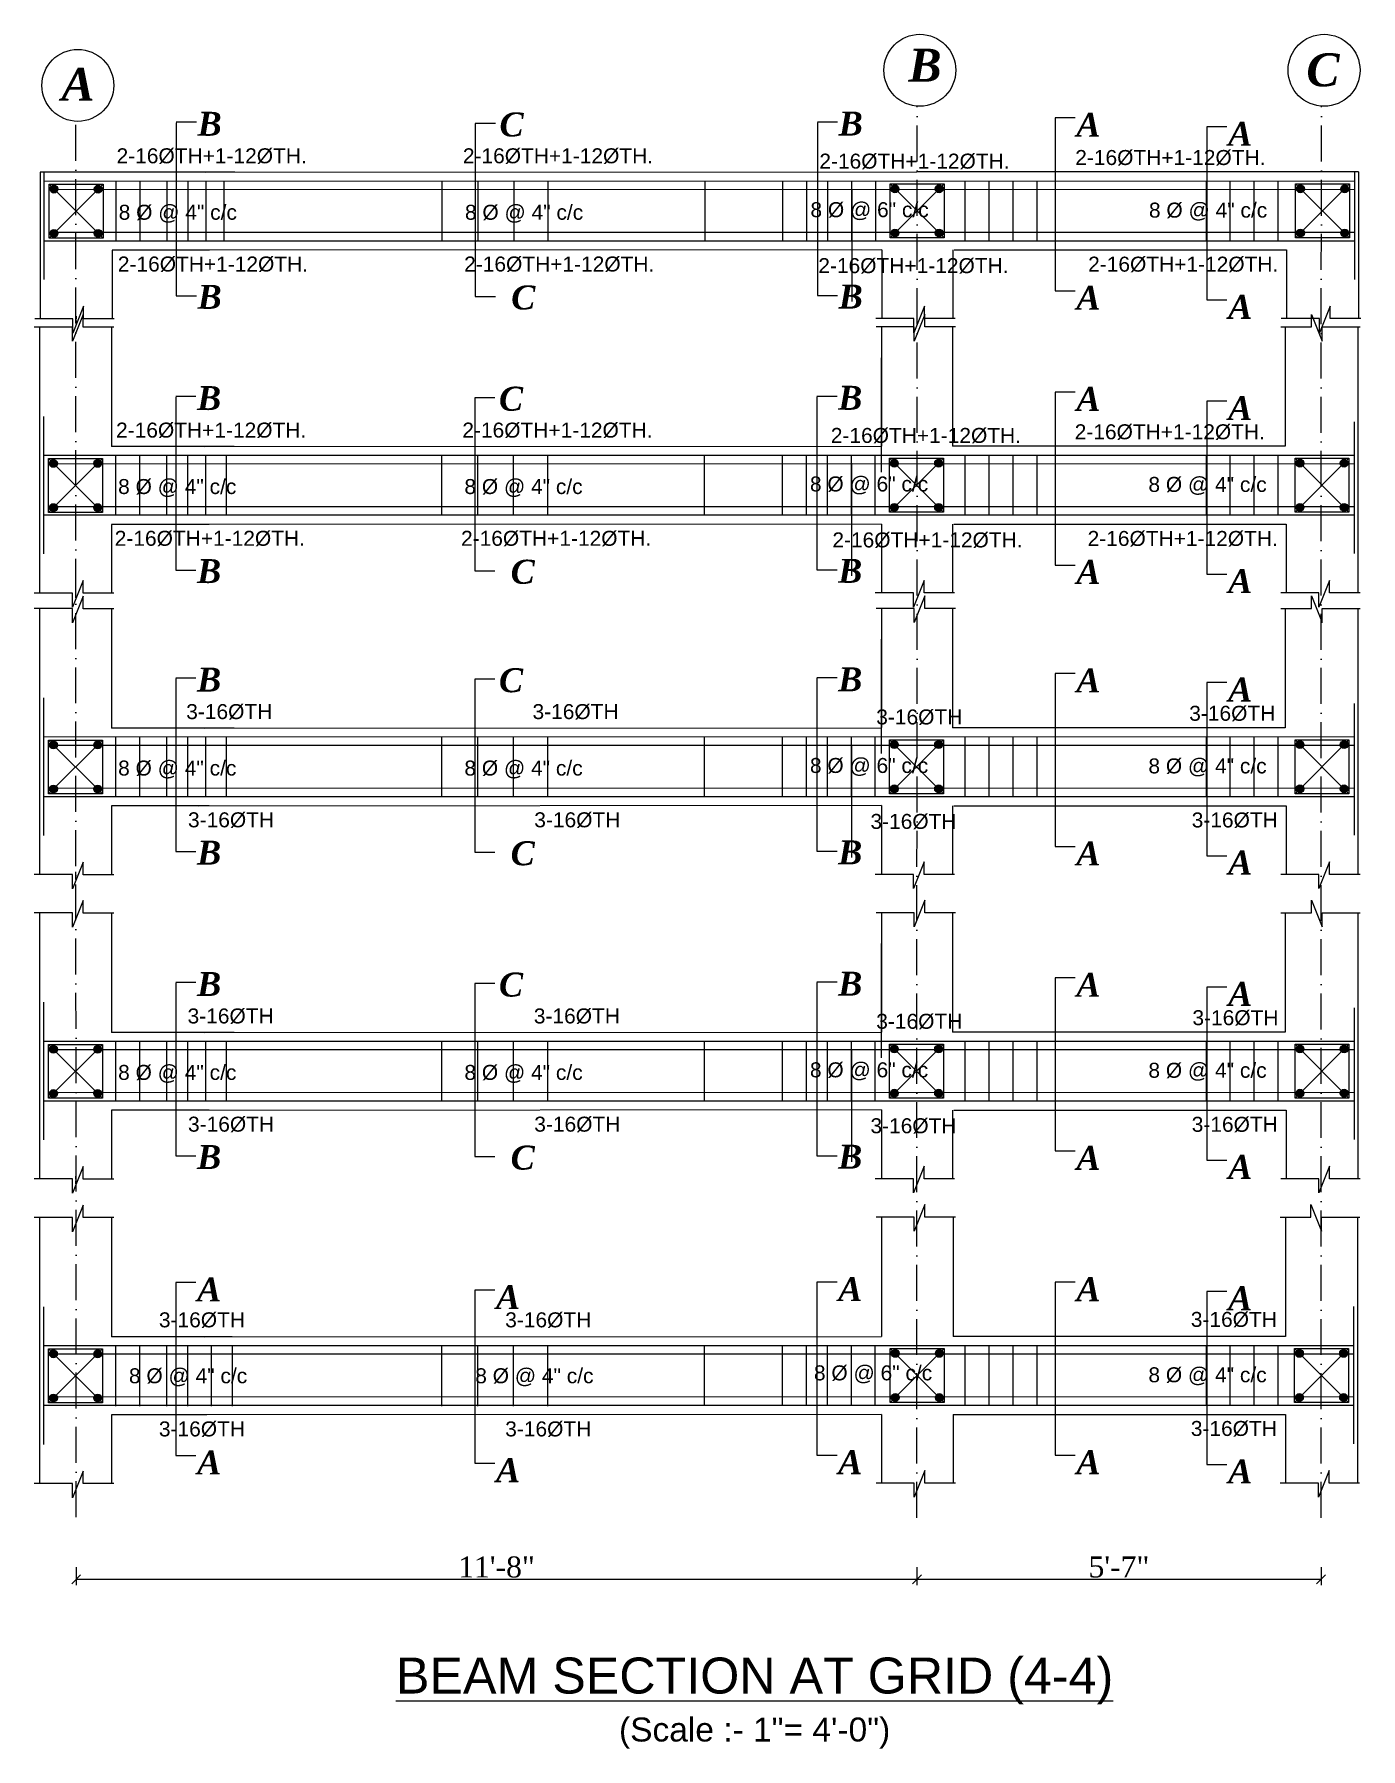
# Model space of a CAD drawing. Header units: inches. Extents: x -4737 to 13205, y 2479 to 13285.
# Drawn here: x 11554 to 11997, y 9944 to 10516 of the extents above; entities that cross this region are included whole.
import ezdxf

# ---------------------------------------------------------------- set-up
doc = ezdxf.new("R2010")
doc.units = ezdxf.units.IN
doc.header["$MEASUREMENT"] = 0
doc.linetypes.add('ACAD_ISO10W100', pattern=[18, 12, -3, 0, -3])
doc.linetypes.add('DASHEDX2', pattern=[1.5, 1, -0.5])
for name, color, linetype, lineweight in [('A-Gridtag', 2, 'Continuous', 13), ('CL', 30, 'ACAD_ISO10W100', 13), ('dim', 172, 'Continuous', 9), ('dimen', 72, 'Continuous', 9), ('REINFORECMENT', 240, 'Continuous', 18), ('SLAB LINE', 47, 'Continuous', 18), ('STIRRUP LINE', 54, 'Continuous', 18), ('Text', 7, 'Continuous', 13), ('TEXT REAL', 93, 'Continuous', 18), ('TEXTT', 7, 'Continuous', 25)]:
    doc.layers.add(name, color=color, linetype=linetype, lineweight=lineweight)
doc.styles.add('kriss', font='arial.ttf', dxfattribs={"height": 7})
doc.styles.add('samar', font='times.ttf')
doc.styles.add('sb', font='timesbi.ttf', dxfattribs={"oblique": 3, "height": 8})
doc.styles.get("Standard").update_dxf_attribs({"font": 'arial.ttf'})
doc.dimstyles.new('Attic 1-48in96', dxfattribs={"dimtxt": 7, "dimasz": 3, "dimexe": 2, "dimexo": 1, "dimgap": 0.5, "dimtad": 1, "dimdec": 0, "dimlfac": 0.5, "dimzin": 3, "dimdsep": 46, "dimlunit": 4, "dimtxsty": 'samar', "dimblk": 'OBLIQUE', "dimcen": 0.09, "dimclrd": 1, "dimclre": 1, "dimadec": 0, "dimazin": 0, "dimtfac": 1, "dimtdec": 0, "dimtix": 1, "dimtmove": 1, "dimatfit": 2, "dimldrblk": 'Arrow 1', "dimfxl": 4, "dimfxlon": 1, "dimtolj": 1, "dimtzin": 0, "dimlwd": 13, "dimlwe": 13, "dimarcsym": 0})

# ---------------------------------------------------------------- blocks, each defined once
blk = doc.blocks.new('_OBLIQUE')
at = {"color": 0, "linetype": 'ByBlock'}
blk.add_line((-0.5, -0.5), (0.5, 0.5), dxfattribs=at)
blk = doc.blocks.new('*D539')
at = {"layer": 'Defpoints', "color": 0, "transparency": 16777216}
for p in [(11568.35, 10021.68), (11848.86, 10021.46), (11848.86, 10000.93)]:
    blk.add_point(p, dxfattribs=at)
at = {"layer": 'dimen', "color": 1, "lineweight": 13, "transparency": 16777216}
for p, q in [((11568.35, 10004.93), (11568.35, 9998.93)), ((11848.86, 10004.93), (11848.86, 9998.93)), ((11568.35, 10000.93), (11848.86, 10000.93))]:
    blk.add_line(p, q, dxfattribs=at)
at = {"layer": 'dimen', "color": 1, "lineweight": 13, "transparency": 16777216, "xscale": 3, "yscale": 3, "zscale": 3, "rotation": 180}
blk.add_blockref('_OBLIQUE', (11568.35, 10000.93), dxfattribs=at)
at = {"layer": 'dimen', "color": 1, "lineweight": 13, "transparency": 16777216, "xscale": 3, "yscale": 3, "zscale": 3}
blk.add_blockref('_OBLIQUE', (11848.86, 10000.93), dxfattribs=at)
at = {"layer": 'dimen', "color": 0, "transparency": 16777216, "insert": (11708.6, 10004.99), "char_height": 7, "attachment_point": 5, "style": 'samar'}
blk.add_mtext('\\A1;11\'-8"', dxfattribs=at)
blk = doc.blocks.new('Arrow 1')
at = {"layer": 'TEXTT'}
blk.add_hatch(color=256, dxfattribs=at).paths.add_polyline_path([(-1.01, 0.42), (-1.01, -0.42), (-0.01, 0)])
blk = doc.blocks.new('*D540')
at = {"layer": 'Defpoints', "color": 0, "transparency": 16777216}
for p in [(11848.86, 10021.46), (11983.73, 10021.46), (11983.73, 10000.93)]:
    blk.add_point(p, dxfattribs=at)
at = {"layer": 'dimen', "color": 1, "lineweight": 13, "transparency": 16777216}
for p, q in [((11848.86, 10004.93), (11848.86, 9998.93)), ((11983.73, 10004.93), (11983.73, 9998.93)), ((11848.86, 10000.93), (11983.73, 10000.93))]:
    blk.add_line(p, q, dxfattribs=at)
at = {"layer": 'dimen', "color": 1, "lineweight": 13, "transparency": 16777216, "xscale": 3, "yscale": 3, "zscale": 3, "rotation": 180}
blk.add_blockref('_OBLIQUE', (11848.86, 10000.93), dxfattribs=at)
at = {"layer": 'dimen', "color": 1, "lineweight": 13, "transparency": 16777216, "xscale": 3, "yscale": 3, "zscale": 3}
blk.add_blockref('_OBLIQUE', (11983.73, 10000.93), dxfattribs=at)
at = {"layer": 'dimen', "color": 0, "transparency": 16777216, "insert": (11916.29, 10005), "char_height": 7, "attachment_point": 5, "style": 'samar'}
blk.add_mtext('\\A1;5\'-7"', dxfattribs=at)

msp = doc.modelspace()

# ---------------------------------------------------------------- hatches: boundary and pattern name
at = {"layer": 'REINFORECMENT'}
for points in [[(11562.25, 10464.72, 1), (11559.65, 10464.72, 1)], [(11574.38, 10464.72, -1), (11576.98, 10464.72, -1)], [(11842.85, 10464.8, 1), (11840.25, 10464.8, 1)], [(11854.98, 10464.8, -1), (11857.58, 10464.8, -1)], [(11978.17, 10464.8, 1), (11975.56, 10464.8, 1)], [(11990.3, 10464.8, -1), (11992.9, 10464.8, -1)], [(11562.25, 10449.99, -1), (11559.65, 10449.99, -1)], [(11574.38, 10449.99, 1), (11576.98, 10449.99, 1)], [(11842.85, 10450.07, -1), (11840.25, 10450.07, -1)], [(11854.98, 10450.07, 1), (11857.58, 10450.07, 1)], [(11978.17, 10450.07, -1), (11975.56, 10450.07, -1)], [(11990.3, 10450.07, 1), (11992.9, 10450.07, 1)], [(11562.07, 10373.21, 1), (11559.47, 10373.21, 1)], [(11574.2, 10373.21, -1), (11576.8, 10373.21, -1)], [(11842.68, 10373.29, 1), (11840.07, 10373.29, 1)], [(11854.8, 10373.29, -1), (11857.41, 10373.29, -1)], [(11977.99, 10373.3, 1), (11975.39, 10373.3, 1)], [(11990.12, 10373.3, -1), (11992.72, 10373.3, -1)], [(11562.07, 10358.48, -1), (11559.47, 10358.48, -1)], [(11574.2, 10358.48, 1), (11576.8, 10358.48, 1)], [(11842.68, 10358.56, -1), (11840.07, 10358.56, -1)], [(11854.8, 10358.56, 1), (11857.41, 10358.56, 1)], [(11977.99, 10358.56, -1), (11975.39, 10358.56, -1)], [(11990.12, 10358.56, 1), (11992.72, 10358.56, 1)], [(11562.07, 10279.3, 1), (11559.47, 10279.3, 1)], [(11574.2, 10279.3, -1), (11576.8, 10279.3, -1)], [(11842.68, 10279.38, 1), (11840.07, 10279.38, 1)], [(11854.8, 10279.38, -1), (11857.41, 10279.38, -1)], [(11977.99, 10279.38, 1), (11975.39, 10279.38, 1)], [(11990.12, 10279.38, -1), (11992.72, 10279.38, -1)], [(11562.07, 10264.57, -1), (11559.47, 10264.57, -1)], [(11574.2, 10264.57, 1), (11576.8, 10264.57, 1)], [(11842.68, 10264.65, -1), (11840.07, 10264.65, -1)], [(11854.8, 10264.65, 1), (11857.41, 10264.65, 1)], [(11977.99, 10264.65, -1), (11975.39, 10264.65, -1)], [(11990.12, 10264.65, 1), (11992.72, 10264.65, 1)], [(11562.07, 10177.75, 1), (11559.47, 10177.75, 1)], [(11574.2, 10177.75, -1), (11576.8, 10177.75, -1)], [(11842.68, 10177.83, 1), (11840.07, 10177.83, 1)], [(11854.8, 10177.83, -1), (11857.41, 10177.83, -1)], [(11977.99, 10177.84, 1), (11975.39, 10177.84, 1)], [(11990.12, 10177.84, -1), (11992.72, 10177.84, -1)], [(11562.07, 10163.02, -1), (11559.47, 10163.02, -1)], [(11574.2, 10163.02, 1), (11576.8, 10163.02, 1)], [(11842.68, 10163.1, -1), (11840.07, 10163.1, -1)], [(11854.8, 10163.1, 1), (11857.41, 10163.1, 1)], [(11977.99, 10163.1, -1), (11975.39, 10163.1, -1)], [(11990.12, 10163.1, 1), (11992.72, 10163.1, 1)], [(11562.07, 10076.14, 1), (11559.47, 10076.14, 1)], [(11574.2, 10076.14, -1), (11576.8, 10076.14, -1)], [(11842.94, 10076.29, 1), (11840.34, 10076.29, 1)], [(11855.07, 10076.29, -1), (11857.67, 10076.29, -1)], [(11977.81, 10076.29, 1), (11975.21, 10076.29, 1)], [(11989.94, 10076.29, -1), (11992.54, 10076.29, -1)], [(11562.07, 10061.41, -1), (11559.47, 10061.41, -1)], [(11574.2, 10061.41, 1), (11576.8, 10061.41, 1)], [(11842.94, 10061.56, -1), (11840.34, 10061.56, -1)], [(11855.07, 10061.56, 1), (11857.67, 10061.56, 1)], [(11977.81, 10061.56, -1), (11975.21, 10061.56, -1)], [(11989.94, 10061.56, 1), (11992.54, 10061.56, 1)]]:
    msp.add_hatch(color=256, dxfattribs=at).paths.add_polyline_path(points)

# ---------------------------------------------------------------- linework, layer by layer
at = {"color": 4, "linetype": 'DASHEDX2'}
for p, q in [((11568.31, 10422.38), (11568.31, 10419.34)), ((11568.13, 10330.87), (11568.13, 10327.83)), ((11568.13, 10236.95), (11568.13, 10233.92)), ((11568.13, 10135.41), (11568.13, 10132.37))]:
    msp.add_line(p, q, dxfattribs=at)
at = {"layer": 'A-Gridtag', "color": 1}
for centre in [(11849.86, 10504.38), (11984.73, 10504.38), (11568.91, 10499.34)]:
    msp.add_circle(centre, 12, dxfattribs=at)
at = {"layer": 'CL'}
for p, q in [((11848.86, 10021.46), (11848.96, 10492.41)), ((11983.73, 10021.46), (11983.83, 10492.41)), ((11568.35, 10021.68), (11568.2, 10487.36))]:
    msp.add_line(p, q, dxfattribs=at)
at = {"layer": 'dim', "ltscale": 5}
for p, q in [((11608.48, 10487.01), (11601.77, 10487.01)), ((11601.77, 10486.86), (11601.77, 10449.3)), ((11708.23, 10486.65), (11701.52, 10486.65)), ((11701.52, 10486.65), (11701.52, 10449.09)), ((11822.4, 10487.1), (11815.69, 10487.1)), ((11815.69, 10486.95), (11815.69, 10449.39)), ((11901.7, 10488.54), (11895, 10488.54)), ((11895, 10488.54), (11895, 10450.98)), ((11952.34, 10485.5), (11945.63, 10485.5)), ((11945.63, 10485.5), (11945.63, 10447.94)), ((11895, 10468.37), (11895, 10430.81)), ((11601.77, 10466.69), (11601.77, 10429.13)), ((11701.52, 10466.48), (11701.52, 10428.92)), ((11815.69, 10466.78), (11815.69, 10429.22)), ((11827.18, 10464.76), (11827.18, 10427.2)), ((11945.63, 10465.32), (11945.63, 10427.77)), ((11601.77, 10429.13), (11608.48, 10429.13)), ((11701.52, 10428.92), (11708.23, 10428.92)), ((11815.69, 10429.22), (11822.4, 10429.22)), ((11895, 10430.81), (11901.7, 10430.81)), ((11945.63, 10427.77), (11952.34, 10427.77)), ((11608.3, 10395.5), (11601.6, 10395.5)), ((11601.6, 10395.35), (11601.6, 10357.79)), ((11708.05, 10395.14), (11701.34, 10395.14)), ((11701.34, 10395.14), (11701.34, 10357.59)), ((11822.22, 10395.59), (11815.52, 10395.59)), ((11815.52, 10395.44), (11815.52, 10357.88)), ((11901.7, 10397.03), (11895, 10397.03)), ((11895, 10397.03), (11895, 10359.47)), ((11952.34, 10393.99), (11945.63, 10393.99)), ((11945.63, 10393.99), (11945.63, 10356.43)), ((11895, 10376.86), (11895, 10339.3)), ((11601.6, 10375.18), (11601.6, 10337.62)), ((11701.34, 10374.97), (11701.34, 10337.42)), ((11815.52, 10375.27), (11815.52, 10337.71)), ((11827, 10373.25), (11827, 10335.7)), ((11945.63, 10373.82), (11945.63, 10336.26)), ((11601.6, 10337.62), (11608.3, 10337.62)), ((11701.34, 10337.42), (11708.05, 10337.42)), ((11815.52, 10337.71), (11822.22, 10337.71)), ((11895, 10339.3), (11901.7, 10339.3)), ((11945.63, 10336.26), (11952.34, 10336.26)), ((11608.3, 10301.58), (11601.6, 10301.58)), ((11601.6, 10301.43), (11601.6, 10263.88)), ((11822.22, 10301.67), (11815.52, 10301.67)), ((11815.52, 10301.53), (11815.52, 10263.97)), ((11901.7, 10303.12), (11895, 10303.12)), ((11895, 10303.12), (11895, 10265.56)), ((11708.05, 10301.23), (11701.34, 10301.23)), ((11701.34, 10301.23), (11701.34, 10263.67)), ((11952.34, 10300.07), (11945.63, 10300.07)), ((11945.63, 10300.07), (11945.63, 10262.51)), ((11601.6, 10281.26), (11601.6, 10243.71)), ((11701.34, 10281.06), (11701.34, 10243.5)), ((11815.52, 10281.36), (11815.52, 10243.8)), ((11827, 10279.34), (11827, 10241.78)), ((11895, 10282.95), (11895, 10245.39)), ((11945.63, 10279.9), (11945.63, 10242.34)), ((11895, 10245.39), (11901.7, 10245.39)), ((11601.6, 10243.71), (11608.3, 10243.71)), ((11701.34, 10243.5), (11708.05, 10243.5)), ((11815.52, 10243.8), (11822.22, 10243.8)), ((11945.63, 10242.34), (11952.34, 10242.34)), ((11608.3, 10200.04), (11601.6, 10200.04)), ((11601.6, 10199.89), (11601.6, 10162.33)), ((11708.05, 10199.68), (11701.34, 10199.68)), ((11701.34, 10199.68), (11701.34, 10162.13)), ((11822.22, 10200.13), (11815.52, 10200.13)), ((11815.52, 10199.98), (11815.52, 10162.42)), ((11901.7, 10201.57), (11895, 10201.57)), ((11895, 10201.57), (11895, 10164.02)), ((11952.34, 10198.53), (11945.63, 10198.53)), ((11945.63, 10198.53), (11945.63, 10160.97)), ((11895, 10181.4), (11895, 10143.84)), ((11601.6, 10179.72), (11601.6, 10142.16)), ((11701.34, 10179.51), (11701.34, 10141.96)), ((11815.52, 10179.81), (11815.52, 10142.25)), ((11827, 10177.79), (11827, 10140.24)), ((11945.63, 10178.36), (11945.63, 10140.8)), ((11601.6, 10142.16), (11608.3, 10142.16)), ((11701.34, 10141.96), (11708.05, 10141.96)), ((11815.52, 10142.25), (11822.22, 10142.25)), ((11895, 10143.84), (11901.7, 10143.84)), ((11945.63, 10140.8), (11952.34, 10140.8)), ((11608.3, 10099.95), (11601.6, 10099.95)), ((11601.6, 10099.95), (11601.6, 10062.39)), ((11708.05, 10097.37), (11701.34, 10097.37)), ((11701.34, 10097.37), (11701.34, 10059.81)), ((11822.22, 10100.04), (11815.52, 10100.04)), ((11815.52, 10100.04), (11815.52, 10062.48)), ((11901.7, 10100.03), (11895, 10100.03)), ((11895, 10100.03), (11895, 10062.47)), ((11952.34, 10096.98), (11945.63, 10096.98)), ((11945.63, 10096.98), (11945.63, 10059.43)), ((11601.6, 10079.78), (11601.6, 10042.22)), ((11815.52, 10079.87), (11815.52, 10042.31)), ((11895, 10079.86), (11895, 10042.3)), ((11701.34, 10077.2), (11701.34, 10039.64)), ((11945.63, 10076.81), (11945.63, 10039.26)), ((11601.6, 10042.22), (11608.3, 10042.22)), ((11701.34, 10039.64), (11708.05, 10039.64)), ((11815.52, 10042.31), (11822.22, 10042.31)), ((11895, 10042.3), (11901.7, 10042.3)), ((11945.63, 10039.26), (11952.34, 10039.26))]:
    msp.add_line(p, q, dxfattribs=at)
at = {"layer": 'dim', "ltscale": 3}
for p, q in [((11559.31, 10448.36), (11577.31, 10466.36)), ((11559.31, 10466.36), (11577.31, 10448.36)), ((11839.92, 10448.44), (11857.92, 10466.44)), ((11839.92, 10466.44), (11857.92, 10448.44)), ((11975.23, 10448.44), (11993.23, 10466.44)), ((11975.23, 10466.44), (11993.23, 10448.44)), ((11580.13, 10418.67), (11580.13, 10378.85)), ((11837.01, 10418.84), (11837.01, 10378.98)), ((11580.13, 10409.54), (11580.13, 10378.85)), ((11837.01, 10370.33), (11837.01, 10408.46)), ((11559.13, 10356.85), (11577.13, 10374.85)), ((11559.13, 10374.85), (11577.13, 10356.85)), ((11839.74, 10356.93), (11857.74, 10374.93)), ((11839.74, 10374.93), (11857.74, 10356.93)), ((11975.05, 10356.93), (11993.05, 10374.93)), ((11975.05, 10374.93), (11993.05, 10356.93)), ((11580.13, 10324.75), (11580.13, 10284.93)), ((11837.01, 10324.93), (11837.01, 10285.06)), ((11580.13, 10315.63), (11580.13, 10284.93)), ((11837.01, 10276.42), (11837.01, 10314.55)), ((11559.13, 10262.93), (11577.13, 10280.93)), ((11559.13, 10280.93), (11577.13, 10262.93)), ((11839.74, 10263.01), (11857.74, 10281.01)), ((11839.74, 10281.01), (11857.74, 10263.01)), ((11975.05, 10263.01), (11993.05, 10281.01)), ((11975.05, 10281.01), (11993.05, 10263.01)), ((11580.13, 10223.21), (11580.13, 10183.39)), ((11837.01, 10223.38), (11837.01, 10183.52)), ((11580.13, 10214.08), (11580.13, 10183.39)), ((11837.01, 10174.87), (11837.01, 10213)), ((11559.13, 10161.39), (11577.13, 10179.39)), ((11559.13, 10179.39), (11577.13, 10161.39)), ((11839.74, 10161.47), (11857.74, 10179.47)), ((11839.74, 10179.47), (11857.74, 10161.47)), ((11975.05, 10161.47), (11993.05, 10179.47)), ((11975.05, 10179.47), (11993.05, 10161.47)), ((11559.13, 10059.78), (11577.13, 10077.78)), ((11559.13, 10077.78), (11577.13, 10059.78)), ((11840.01, 10059.93), (11858.01, 10077.93)), ((11840.01, 10077.93), (11858.01, 10059.93)), ((11974.88, 10059.93), (11992.88, 10077.93)), ((11974.88, 10077.93), (11992.88, 10059.93))]:
    msp.add_line(p, q, dxfattribs=at)
at = {"layer": 'dim', "ltscale": 5}
for points in [[(11580.87, 10418.67), (11570.65, 10418.67), (11570.65, 10422.86), (11567.09, 10413.96), (11567.09, 10418.69), (11554.38, 10418.69)], [(11581.04, 10421.43), (11570.83, 10421.43), (11570.83, 10425.63), (11567.27, 10416.72), (11567.27, 10421.46), (11554.55, 10421.46)], [(11861.65, 10421.51), (11851.43, 10421.51), (11851.43, 10425.71), (11847.87, 10416.8), (11847.87, 10421.54), (11835.16, 10421.54)], [(11861.74, 10418.75), (11851.52, 10418.75), (11851.52, 10422.95), (11847.96, 10414.04), (11847.96, 10418.77), (11835.25, 10418.77)], [(11970.32, 10418.75), (11980.54, 10418.75), (11980.54, 10422.95), (11984.1, 10414.04), (11984.1, 10418.77), (11996.81, 10418.77)], [(11996.96, 10421.52), (11986.74, 10421.52), (11986.74, 10425.71), (11983.18, 10416.8), (11983.18, 10421.54), (11970.47, 10421.54)], [(11580.87, 10329.93), (11570.65, 10329.93), (11570.65, 10334.12), (11567.09, 10325.21), (11567.09, 10329.95), (11554.38, 10329.95)], [(11861.47, 10330.01), (11851.25, 10330.01), (11851.25, 10334.2), (11847.69, 10325.29), (11847.69, 10330.03), (11834.98, 10330.03)], [(11996.78, 10330.01), (11986.57, 10330.01), (11986.57, 10334.2), (11983.01, 10325.29), (11983.01, 10330.03), (11970.29, 10330.03)], [(11580.87, 10324.75), (11570.65, 10324.75), (11570.65, 10328.95), (11567.09, 10320.04), (11567.09, 10324.78), (11554.38, 10324.78)], [(11861.74, 10324.84), (11851.52, 10324.84), (11851.52, 10329.03), (11847.96, 10320.12), (11847.96, 10324.86), (11835.25, 10324.86)], [(11970.32, 10324.84), (11980.54, 10324.84), (11980.54, 10329.03), (11984.1, 10320.12), (11984.1, 10324.86), (11996.81, 10324.86)], [(11580.87, 10236.01), (11570.65, 10236.01), (11570.65, 10240.21), (11567.09, 10231.3), (11567.09, 10236.03), (11554.38, 10236.03)], [(11861.47, 10236.09), (11851.25, 10236.09), (11851.25, 10240.28), (11847.69, 10231.38), (11847.69, 10236.11), (11834.98, 10236.11)], [(11996.78, 10236.09), (11986.57, 10236.09), (11986.57, 10240.29), (11983.01, 10231.38), (11983.01, 10236.12), (11970.29, 10236.12)], [(11580.87, 10223.21), (11570.65, 10223.21), (11570.65, 10227.41), (11567.09, 10218.5), (11567.09, 10223.23), (11554.38, 10223.23)], [(11861.74, 10223.29), (11851.52, 10223.29), (11851.52, 10227.49), (11847.96, 10218.58), (11847.96, 10223.32), (11835.25, 10223.32)], [(11970.32, 10223.29), (11980.54, 10223.29), (11980.54, 10227.49), (11984.1, 10218.58), (11984.1, 10223.32), (11996.81, 10223.32)], [(11580.87, 10134.47), (11570.65, 10134.47), (11570.65, 10138.66), (11567.09, 10129.75), (11567.09, 10134.49), (11554.38, 10134.49)], [(11861.47, 10134.55), (11851.25, 10134.55), (11851.25, 10138.74), (11847.69, 10129.83), (11847.69, 10134.57), (11834.98, 10134.57)], [(11996.78, 10134.55), (11986.57, 10134.55), (11986.57, 10138.74), (11983.01, 10129.84), (11983.01, 10134.57), (11970.29, 10134.57)], [(11580.87, 10121.6), (11570.65, 10121.6), (11570.65, 10125.79), (11567.09, 10116.89), (11567.09, 10121.62), (11554.38, 10121.62)], [(11861.74, 10121.75), (11851.52, 10121.75), (11851.52, 10125.94), (11847.96, 10117.04), (11847.96, 10121.77), (11835.25, 10121.77)], [(11970.14, 10121.75), (11980.36, 10121.75), (11980.36, 10125.94), (11983.92, 10117.04), (11983.92, 10121.77), (11996.64, 10121.77)], [(11580.87, 10032.85), (11570.65, 10032.85), (11570.65, 10037.05), (11567.09, 10028.14), (11567.09, 10032.88), (11554.38, 10032.88)], [(11861.74, 10033), (11851.52, 10033), (11851.52, 10037.2), (11847.96, 10028.29), (11847.96, 10033.03), (11835.25, 10033.03)], [(11861.74, 10033), (11851.52, 10033), (11851.52, 10037.2), (11847.96, 10028.29), (11847.96, 10033.03), (11835.25, 10033.03)], [(11996.61, 10033), (11986.39, 10033), (11986.39, 10037.2), (11982.83, 10028.29), (11982.83, 10033.03), (11970.12, 10033.03)]]:
    msp.add_lwpolyline(points, dxfattribs=at)
at = {"layer": 'REINFORECMENT'}
for p, q in [((11557.61, 10470.36), (11557.61, 10434.53)), ((11557.61, 10470.36), (11557.61, 10434.53)), ((11994.93, 10467.37), (11557.61, 10467.32)), ((11994.93, 10470.44), (11994.93, 10434.61)), ((11994.93, 10464.57), (11559.31, 10464.52)), ((11994.93, 10450.27), (11559.31, 10450.22)), ((11994.93, 10447.4), (11557.61, 10447.4)), ((11557.44, 10388.9), (11557.44, 10343.03)), ((11994.75, 10387.06), (11994.75, 10343.11)), ((11557.44, 10378.85), (11557.44, 10343.03)), ((11994.75, 10375.86), (11557.44, 10375.81)), ((11994.75, 10373.06), (11559.13, 10373.01)), ((11994.75, 10358.76), (11559.13, 10358.71)), ((11994.75, 10355.9), (11557.44, 10355.9)), ((11557.44, 10294.99), (11557.44, 10249.11)), ((11994.75, 10293.14), (11994.75, 10249.19)), ((11557.44, 10284.93), (11557.44, 10249.11)), ((11994.75, 10281.95), (11557.44, 10281.9)), ((11994.75, 10279.15), (11559.13, 10279.1)), ((11994.75, 10261.98), (11557.44, 10261.98)), ((11994.75, 10264.84), (11559.13, 10264.79)), ((11557.44, 10193.44), (11557.44, 10147.57)), ((11994.75, 10191.6), (11994.75, 10147.65)), ((11557.44, 10183.39), (11557.44, 10147.57)), ((11994.75, 10180.4), (11557.44, 10180.35)), ((11994.75, 10177.6), (11559.13, 10177.55)), ((11994.75, 10160.44), (11557.44, 10160.44)), ((11994.75, 10163.3), (11559.13, 10163.25)), ((11557.44, 10091.83), (11557.44, 10045.95)), ((11994.57, 10091.98), (11994.57, 10046.1)), ((11994.57, 10078.86), (11557.44, 10078.81)), ((11994.57, 10076.06), (11559.13, 10076.01)), ((11994.57, 10061.76), (11559.13, 10061.71)), ((11994.57, 10058.89), (11557.44, 10058.89))]:
    msp.add_line(p, q, dxfattribs=at)
for points in [[(11577.31, 10448.36), (11559.31, 10448.36), (11559.31, 10466.36), (11577.31, 10466.36)], [(11857.92, 10448.44), (11839.92, 10448.44), (11839.92, 10466.44), (11857.92, 10466.44)], [(11993.23, 10448.44), (11975.23, 10448.44), (11975.23, 10466.44), (11993.23, 10466.44)], [(11577.13, 10356.85), (11559.13, 10356.85), (11559.13, 10374.85), (11577.13, 10374.85)], [(11857.74, 10356.93), (11839.74, 10356.93), (11839.74, 10374.93), (11857.74, 10374.93)], [(11993.05, 10356.93), (11975.05, 10356.93), (11975.05, 10374.93), (11993.05, 10374.93)], [(11577.13, 10262.93), (11559.13, 10262.93), (11559.13, 10280.93), (11577.13, 10280.93)], [(11857.74, 10263.01), (11839.74, 10263.01), (11839.74, 10281.01), (11857.74, 10281.01)], [(11993.05, 10263.01), (11975.05, 10263.01), (11975.05, 10281.01), (11993.05, 10281.01)], [(11577.13, 10161.39), (11559.13, 10161.39), (11559.13, 10179.39), (11577.13, 10179.39)], [(11857.74, 10161.47), (11839.74, 10161.47), (11839.74, 10179.47), (11857.74, 10179.47)], [(11993.05, 10161.47), (11975.05, 10161.47), (11975.05, 10179.47), (11993.05, 10179.47)], [(11577.13, 10059.78), (11559.13, 10059.78), (11559.13, 10077.78), (11577.13, 10077.78)], [(11858.01, 10059.93), (11840.01, 10059.93), (11840.01, 10077.93), (11858.01, 10077.93)], [(11992.88, 10059.93), (11974.88, 10059.93), (11974.88, 10077.93), (11992.88, 10077.93)]]:
    msp.add_lwpolyline(points, close=True, dxfattribs=at)
for centre in [(11560.95, 10464.72), (11575.68, 10464.72), (11841.55, 10464.8), (11856.28, 10464.8), (11976.86, 10464.8), (11991.6, 10464.8), (11560.95, 10449.99), (11575.68, 10449.99), (11841.55, 10450.07), (11856.28, 10450.07), (11976.86, 10450.07), (11991.6, 10450.07), (11560.77, 10373.21), (11575.5, 10373.21), (11841.37, 10373.29), (11856.11, 10373.29), (11976.69, 10373.3), (11991.42, 10373.3), (11560.77, 10358.48), (11575.5, 10358.48), (11841.37, 10358.56), (11856.11, 10358.56), (11976.69, 10358.56), (11991.42, 10358.56), (11560.77, 10279.3), (11575.5, 10279.3), (11841.37, 10279.38), (11856.11, 10279.38), (11976.69, 10279.38), (11991.42, 10279.38), (11560.77, 10264.57), (11575.5, 10264.57), (11841.37, 10264.65), (11856.11, 10264.65), (11976.69, 10264.65), (11991.42, 10264.65), (11560.77, 10177.75), (11575.5, 10177.75), (11841.37, 10177.83), (11856.11, 10177.83), (11976.69, 10177.84), (11991.42, 10177.84), (11560.77, 10163.02), (11575.5, 10163.02), (11841.37, 10163.1), (11856.11, 10163.1), (11976.69, 10163.1), (11991.42, 10163.1), (11560.77, 10076.14), (11575.5, 10076.14), (11841.64, 10076.29), (11856.37, 10076.29), (11976.51, 10076.29), (11991.24, 10076.29), (11560.77, 10061.41), (11575.5, 10061.41), (11841.64, 10061.56), (11856.37, 10061.56), (11976.51, 10061.56), (11991.24, 10061.56)]:
    msp.add_circle(centre, 1.3, dxfattribs=at)
at = {"layer": 'SLAB LINE'}
for p, q in [((11621.26, 10470.36), (11556.31, 10470.36)), ((11556.31, 10470.36), (11556.31, 10421.46)), ((11556.31, 10470.36), (11556.31, 10421.46)), ((11611.35, 10470.33), (11848.83, 10470.49)), ((11983.7, 10470.44), (11848.83, 10470.44)), ((11996.23, 10470.44), (11983.7, 10470.44)), ((11996.23, 10470.44), (11996.23, 10421.52)), ((11580.31, 10444.36), (11580.31, 10421.43)), ((11612.86, 10444.36), (11580.31, 10444.36)), ((11837.18, 10444.48), (11609.31, 10444.33)), ((11837.18, 10444.48), (11837.18, 10421.58)), ((11860.92, 10444.44), (11860.92, 10421.51)), ((11861.36, 10444.44), (11972.23, 10444.44)), ((11972.23, 10444.44), (11972.23, 10421.54)), ((11556.13, 10418.69), (11556.13, 10378.85)), ((11556.13, 10418.69), (11556.13, 10329.95)), ((11580.13, 10418.67), (11580.13, 10378.85)), ((11860.74, 10418.75), (11860.74, 10378.93)), ((11971.79, 10418.75), (11971.79, 10378.93)), ((11996.05, 10418.75), (11996.05, 10330.01)), ((11556.13, 10378.85), (11556.13, 10329.95)), ((11621.08, 10378.85), (11580.13, 10378.85)), ((11611.17, 10378.83), (11837.01, 10378.96)), ((11971.79, 10378.93), (11860.74, 10378.93)), ((11580.13, 10352.85), (11580.13, 10329.93)), ((11612.68, 10352.85), (11580.13, 10352.85)), ((11837.01, 10352.98), (11609.13, 10352.83)), ((11837.01, 10352.98), (11837.01, 10330.08)), ((11860.74, 10352.93), (11860.74, 10330.01)), ((11861.18, 10352.93), (11972.05, 10352.93)), ((11972.05, 10352.93), (11972.05, 10330.03)), ((11556.13, 10324.78), (11556.13, 10284.93)), ((11556.13, 10324.78), (11556.13, 10236.03)), ((11580.13, 10324.75), (11580.13, 10284.93)), ((11860.74, 10324.83), (11860.74, 10285.01)), ((11971.79, 10324.84), (11971.79, 10285.01)), ((11996.05, 10324.84), (11996.05, 10236.09)), ((11556.13, 10284.93), (11556.13, 10236.03)), ((11621.08, 10284.93), (11580.13, 10284.93)), ((11611.17, 10284.91), (11837.01, 10285.05)), ((11971.79, 10285.01), (11860.74, 10285.01)), ((11580.13, 10258.93), (11580.13, 10236.01)), ((11612.68, 10258.93), (11580.13, 10258.93)), ((11837.01, 10259.06), (11609.13, 10258.91)), ((11837.01, 10259.06), (11837.01, 10236.16)), ((11860.74, 10259.01), (11860.74, 10236.09)), ((11861.18, 10259.01), (11972.05, 10259.01)), ((11972.05, 10259.01), (11972.05, 10236.12)), ((11556.13, 10223.23), (11556.13, 10183.39)), ((11556.13, 10223.23), (11556.13, 10134.49)), ((11580.13, 10223.21), (11580.13, 10183.39)), ((11860.74, 10223.29), (11860.74, 10183.47)), ((11971.79, 10223.29), (11971.79, 10183.47)), ((11996.05, 10223.29), (11996.05, 10134.55)), ((11556.13, 10183.39), (11556.13, 10134.49)), ((11621.08, 10183.39), (11580.13, 10183.39)), ((11611.17, 10183.37), (11837.01, 10183.51)), ((11971.79, 10183.47), (11860.74, 10183.47)), ((11580.13, 10157.39), (11580.13, 10134.47)), ((11612.68, 10157.39), (11580.13, 10157.39)), ((11837.01, 10157.52), (11609.13, 10157.37)), ((11837.01, 10157.52), (11837.01, 10134.62)), ((11860.74, 10157.47), (11860.74, 10134.55)), ((11861.18, 10157.47), (11972.05, 10157.47)), ((11972.05, 10157.47), (11972.05, 10134.57)), ((11556.13, 10121.62), (11556.13, 10081.78)), ((11556.13, 10121.62), (11556.13, 10032.88)), ((11580.13, 10121.6), (11580.13, 10081.78)), ((11837.01, 10121.77), (11837.01, 10081.93)), ((11861.01, 10121.75), (11861.01, 10081.93)), ((11971.88, 10121.77), (11971.88, 10081.93)), ((11995.88, 10121.75), (11995.88, 10033)), ((11620.44, 10081.78), (11580.13, 10081.78)), ((11611.13, 10081.78), (11837.01, 10081.93)), ((11971.88, 10081.93), (11861.01, 10081.93)), ((11556.13, 10055.78), (11556.13, 10032.88)), ((11580.13, 10055.78), (11580.13, 10032.85)), ((11611.92, 10055.78), (11580.13, 10055.78)), ((11837.01, 10055.93), (11611.13, 10055.78)), ((11837.01, 10055.93), (11837.01, 10033.03)), ((11837.01, 10055.93), (11837.01, 10033.03)), ((11861.01, 10055.93), (11971.88, 10055.93)), ((11861.01, 10055.93), (11861.01, 10033)), ((11971.88, 10055.93), (11971.88, 10033.03))]:
    msp.add_line(p, q, dxfattribs=at)
at = {"layer": 'STIRRUP LINE'}
for p, q in [((11581.73, 10447.32), (11581.73, 10467.31)), ((11589.73, 10447.32), (11589.73, 10467.31)), ((11598.73, 10447.32), (11598.73, 10467.31)), ((11605.73, 10447.32), (11605.73, 10467.31)), ((11611.73, 10447.32), (11611.73, 10467.31)), ((11611.73, 10447.32), (11611.73, 10467.31)), ((11611.73, 10447.32), (11611.73, 10467.31)), ((11617.73, 10447.32), (11617.73, 10467.31)), ((11690.51, 10447.32), (11690.51, 10467.31)), ((11702.51, 10447.32), (11702.51, 10467.31)), ((11714.5, 10447.32), (11714.5, 10467.31)), ((11725.89, 10447.4), (11725.89, 10467.39)), ((11725.89, 10447.32), (11725.89, 10467.31)), ((11778.18, 10447.4), (11778.18, 10467.39)), ((11778.18, 10447.37), (11778.18, 10467.36)), ((11778.18, 10447.37), (11778.18, 10467.36)), ((11804.18, 10447.4), (11804.18, 10467.39)), ((11812.18, 10447.37), (11812.18, 10467.36)), ((11812.18, 10447.37), (11812.18, 10467.36)), ((11819.18, 10447.37), (11819.18, 10467.36)), ((11827.18, 10447.37), (11827.18, 10467.36)), ((11835.18, 10447.37), (11835.18, 10467.36)), ((11865.01, 10447.4), (11865.01, 10467.39)), ((11873.01, 10447.4), (11873.01, 10467.39)), ((11881.01, 10447.4), (11881.01, 10467.39)), ((11889.01, 10447.4), (11889.01, 10467.39)), ((11889.01, 10447.4), (11889.01, 10467.39)), ((11945.45, 10447.4), (11945.45, 10467.39)), ((11953.45, 10447.4), (11953.45, 10467.39)), ((11961.45, 10447.4), (11961.45, 10467.39)), ((11969.45, 10447.4), (11969.45, 10467.39)), ((11581.56, 10355.81), (11581.56, 10375.8)), ((11589.56, 10355.81), (11589.56, 10375.8)), ((11598.56, 10355.81), (11598.56, 10375.8)), ((11605.56, 10355.81), (11605.56, 10375.8)), ((11611.56, 10355.81), (11611.56, 10375.8)), ((11611.56, 10355.81), (11611.56, 10375.8)), ((11611.56, 10355.81), (11611.56, 10375.8)), ((11618.52, 10355.81), (11618.52, 10375.8)), ((11690.33, 10355.81), (11690.33, 10375.8)), ((11702.33, 10355.81), (11702.33, 10375.8)), ((11714.32, 10355.81), (11714.32, 10375.8)), ((11725.72, 10355.89), (11725.72, 10375.88)), ((11725.72, 10355.81), (11725.72, 10375.8)), ((11778, 10355.89), (11778, 10375.88)), ((11778, 10355.87), (11778, 10375.86)), ((11778, 10355.87), (11778, 10375.86)), ((11804, 10355.89), (11804, 10375.88)), ((11812, 10355.87), (11812, 10375.86)), ((11812, 10355.87), (11812, 10375.86)), ((11819, 10355.87), (11819, 10375.86)), ((11827, 10355.87), (11827, 10375.86)), ((11835, 10355.87), (11835, 10375.86)), ((11865.01, 10355.9), (11865.01, 10375.89)), ((11873.01, 10355.9), (11873.01, 10375.89)), ((11881.01, 10355.9), (11881.01, 10375.89)), ((11889.01, 10355.9), (11889.01, 10375.89)), ((11889.01, 10355.9), (11889.01, 10375.89)), ((11945.45, 10355.9), (11945.45, 10375.89)), ((11953.45, 10355.9), (11953.45, 10375.89)), ((11961.45, 10355.9), (11961.45, 10375.89)), ((11969.45, 10355.9), (11969.45, 10375.89)), ((11581.56, 10261.9), (11581.56, 10281.89)), ((11589.56, 10261.9), (11589.56, 10281.89)), ((11598.56, 10261.9), (11598.56, 10281.89)), ((11605.56, 10261.9), (11605.56, 10281.89)), ((11611.56, 10261.9), (11611.56, 10281.89)), ((11611.56, 10261.9), (11611.56, 10281.89)), ((11611.56, 10261.9), (11611.56, 10281.89)), ((11618.52, 10261.9), (11618.52, 10281.89)), ((11690.33, 10261.9), (11690.33, 10281.89)), ((11702.33, 10261.9), (11702.33, 10281.89)), ((11714.32, 10261.9), (11714.32, 10281.89)), ((11725.72, 10261.97), (11725.72, 10281.96)), ((11725.72, 10261.9), (11725.72, 10281.89)), ((11778, 10261.97), (11778, 10281.96)), ((11778, 10261.95), (11778, 10281.94)), ((11778, 10261.95), (11778, 10281.94)), ((11804, 10261.97), (11804, 10281.96)), ((11812, 10261.95), (11812, 10281.94)), ((11812, 10261.95), (11812, 10281.94)), ((11819, 10261.95), (11819, 10281.94)), ((11827, 10261.95), (11827, 10281.94)), ((11835, 10261.95), (11835, 10281.94)), ((11865.01, 10261.98), (11865.01, 10281.97)), ((11873.01, 10261.98), (11873.01, 10281.97)), ((11881.01, 10261.98), (11881.01, 10281.97)), ((11889.01, 10261.98), (11889.01, 10281.97)), ((11889.01, 10261.98), (11889.01, 10281.97)), ((11945.45, 10261.98), (11945.45, 10281.97)), ((11953.45, 10261.98), (11953.45, 10281.97)), ((11961.45, 10261.98), (11961.45, 10281.97)), ((11969.45, 10261.98), (11969.45, 10281.97)), ((11581.56, 10160.36), (11581.56, 10180.35)), ((11589.56, 10160.36), (11589.56, 10180.35)), ((11598.56, 10160.36), (11598.56, 10180.35)), ((11605.56, 10160.36), (11605.56, 10180.35)), ((11611.56, 10160.36), (11611.56, 10180.35)), ((11611.56, 10160.36), (11611.56, 10180.35)), ((11611.56, 10160.36), (11611.56, 10180.35)), ((11618.52, 10160.36), (11618.52, 10180.35)), ((11690.33, 10160.36), (11690.33, 10180.35)), ((11702.33, 10160.36), (11702.33, 10180.35)), ((11714.32, 10160.36), (11714.32, 10180.35)), ((11725.72, 10160.43), (11725.72, 10180.42)), ((11725.72, 10160.36), (11725.72, 10180.35)), ((11778, 10160.43), (11778, 10180.42)), ((11778, 10160.41), (11778, 10180.4)), ((11778, 10160.41), (11778, 10180.4)), ((11804, 10160.43), (11804, 10180.42)), ((11812, 10160.41), (11812, 10180.4)), ((11812, 10160.41), (11812, 10180.4)), ((11819, 10160.41), (11819, 10180.4)), ((11827, 10160.41), (11827, 10180.4)), ((11835, 10160.41), (11835, 10180.4)), ((11865.01, 10160.44), (11865.01, 10180.43)), ((11873.01, 10160.44), (11873.01, 10180.43)), ((11881.01, 10160.44), (11881.01, 10180.43)), ((11889.01, 10160.44), (11889.01, 10180.43)), ((11889.01, 10160.44), (11889.01, 10180.43)), ((11945.45, 10160.44), (11945.45, 10180.43)), ((11953.45, 10160.44), (11953.45, 10180.43)), ((11961.45, 10160.44), (11961.45, 10180.43)), ((11969.45, 10160.44), (11969.45, 10180.43)), ((11581.56, 10058.74), (11581.56, 10078.73)), ((11589.56, 10058.74), (11589.56, 10078.73)), ((11598.56, 10058.74), (11598.56, 10078.73)), ((11605.56, 10058.74), (11605.56, 10078.73)), ((11613.56, 10058.74), (11613.56, 10078.73)), ((11613.56, 10058.74), (11613.56, 10078.73)), ((11613.56, 10058.74), (11613.56, 10078.73)), ((11613.56, 10058.74), (11613.56, 10078.73)), ((11620.52, 10058.74), (11620.52, 10078.73)), ((11690.33, 10058.74), (11690.33, 10078.73)), ((11702.33, 10058.74), (11702.33, 10078.73)), ((11714.32, 10058.74), (11714.32, 10078.73)), ((11725.72, 10058.82), (11725.72, 10078.81)), ((11725.72, 10058.74), (11725.72, 10078.73)), ((11778, 10058.82), (11778, 10078.81)), ((11804, 10058.82), (11804, 10078.81)), ((11812, 10058.82), (11812, 10078.81)), ((11812, 10058.82), (11812, 10078.81)), ((11819, 10058.82), (11819, 10078.81)), ((11827, 10058.82), (11827, 10078.81)), ((11835, 10058.82), (11835, 10078.81)), ((11865.01, 10058.89), (11865.01, 10078.88)), ((11873.01, 10058.89), (11873.01, 10078.88)), ((11881.01, 10058.89), (11881.01, 10078.88)), ((11889.01, 10058.89), (11889.01, 10078.88)), ((11889.01, 10058.89), (11889.01, 10078.88)), ((11945.45, 10058.89), (11945.45, 10078.88)), ((11953.45, 10058.89), (11953.45, 10078.88)), ((11961.45, 10058.89), (11961.45, 10078.88)), ((11969.45, 10058.89), (11969.45, 10078.88))]:
    msp.add_line(p, q, dxfattribs=at)

# ---------------------------------------------------------------- texts
at = {"color": 7, "linetype": 'ByBlock', "style": 'sb'}
for s, p in [('B', (11608.85, 10482.52)), ('C', (11709.6, 10482.31)), ('B', (11822.77, 10482.61)), ('A', (11902.07, 10482.22)), ('A', (11952.71, 10479.18)), ('B', (11608.85, 10424.79)), ('B', (11822.77, 10424.89)), ('C', (11713.5, 10424.59)), ('A', (11902.07, 10424.5)), ('A', (11952.71, 10421.45)), ('B', (11608.68, 10391.01)), ('C', (11709.42, 10390.81)), ('B', (11822.59, 10391.1)), ('A', (11902.07, 10390.72)), ('A', (11952.71, 10387.67)), ('B', (11608.68, 10333.29)), ('B', (11822.59, 10333.38)), ('C', (11713.32, 10333.08)), ('A', (11902.07, 10332.99)), ('A', (11952.71, 10329.94)), ('B', (11608.68, 10297.1)), ('C', (11709.42, 10296.89)), ('B', (11822.59, 10297.19)), ('A', (11902.07, 10296.8)), ('A', (11952.71, 10293.76)), ('B', (11608.68, 10239.37)), ('C', (11713.32, 10239.16)), ('B', (11822.59, 10239.46)), ('A', (11902.07, 10239.07)), ('A', (11952.71, 10236.03)), ('B', (11608.68, 10195.55)), ('C', (11709.42, 10195.35)), ('B', (11822.59, 10195.65)), ('A', (11902.07, 10195.26)), ('A', (11952.71, 10192.21)), ('B', (11608.68, 10137.83)), ('C', (11713.32, 10137.62)), ('B', (11822.59, 10137.92)), ('A', (11902.07, 10137.53)), ('A', (11952.71, 10134.49)), ('A', (11608.68, 10093.63)), ('A', (11822.59, 10093.72)), ('A', (11902.07, 10093.71)), ('A', (11708.42, 10091.06)), ('A', (11952.71, 10090.67)), ('A', (11608.68, 10035.9)), ('A', (11822.59, 10036)), ('A', (11902.07, 10035.99)), ('A', (11708.42, 10033.33)), ('A', (11952.71, 10032.94))]:
    msp.add_text(s, height=8, dxfattribs=at).set_placement(p)
at = {"layer": 'Text', "char_height": 11, "width": 252.9445, "attachment_point": 1}
for s, insert in [('{\\fBook Antiqua|b1|i1|c0|p18;\\C0;B}', (11846.04, 10511.57)), ('{\\fBook Antiqua|b1|i1|c0|p18;\\C0;C}', (11978.81, 10510.04)), ('{\\fBook Antiqua|b1|i1|c0|p18;\\C0;A}', (11563.41, 10505.21))]:
    msp.add_mtext(s, dxfattribs=dict(at, insert=insert))
at = {"layer": 'Text', "linetype": 'ByBlock', "char_height": 5, "style": 'kriss'}
for s, insert, width, attachment_point in [('2-16ØTH+1-12ØTH.', (11581.83, 10478.34), 199.8215, 1), ('2-16ØTH+1-12ØTH.', (11697.38, 10478.34), 199.8215, 1), ('2-16ØTH+1-12ØTH.', (11816.32, 10476.56), 47.7236, 1), ('2-16ØTH+1-12ØTH.', (11901.71, 10477.77), 199.8215, 1), ('8 Ø @ 4" c/c', (11621.99, 10459.5), 49.5162, 3), ('8 Ø @ 4" c/c', (11737.53, 10459.5), 49.5162, 3), ('8 Ø @ 6" c/c', (11852.81, 10460.37), 153.5562, 3), ('8 Ø @ 4" c/c', (11965.76, 10460.22), 46.5562, 3), ('2-16ØTH+1-12ØTH.', (11645.72, 10442.24), 95.8215, 3), ('2-16ØTH+1-12ØTH.', (11761.27, 10442.24), 95.8215, 3), ('2-16ØTH+1-12ØTH.', (11879.44, 10441.7), 33.7236, 3), ('2-16ØTH+1-12ØTH.', (11969.47, 10442.19), 95.8215, 3), ('2-16ØTH+1-12ØTH.', (11581.66, 10386.83), 199.8215, 1), ('2-16ØTH+1-12ØTH.', (11697.2, 10386.83), 199.8215, 1), ('2-16ØTH+1-12ØTH.', (11820.15, 10385.05), 47.7236, 1), ('2-16ØTH+1-12ØTH.', (11901.53, 10386.26), 199.8215, 1), ('8 Ø @ 4" c/c', (11621.81, 10368), 49.5162, 3), ('8 Ø @ 4" c/c', (11737.35, 10368), 49.5162, 3), ('8 Ø @ 6" c/c', (11852.64, 10368.86), 153.5562, 3), ('8 Ø @ 4" c/c', (11965.58, 10368.71), 46.5562, 3), ('2-16ØTH+1-12ØTH.', (11644.68, 10350.73), 95.8215, 3), ('2-16ØTH+1-12ØTH.', (11760.23, 10350.73), 95.8215, 3), ('2-16ØTH+1-12ØTH.', (11884.13, 10350.19), 33.7236, 3), ('2-16ØTH+1-12ØTH.', (11969.29, 10350.68), 95.8215, 3), ('3-16ØTH', (11605.07, 10292.91), 199.8215, 1), ('3-16ØTH', (11720.62, 10292.91), 199.8215, 1), ('3-16ØTH', (11835.31, 10291.13), 47.7236, 1), ('3-16ØTH', (11939.74, 10292.35), 199.8215, 1), ('8 Ø @ 4" c/c', (11621.81, 10274.08), 49.5162, 3), ('8 Ø @ 4" c/c', (11737.35, 10274.08), 49.5162, 3), ('8 Ø @ 6" c/c', (11852.64, 10274.94), 153.5562, 3), ('8 Ø @ 4" c/c', (11965.58, 10274.79), 46.5562, 3), ('3-16ØTH', (11634.39, 10256.81), 95.8215, 3), ('3-16ØTH', (11749.93, 10256.81), 95.8215, 3), ('3-16ØTH', (11862.1, 10256.28), 33.7236, 3), ('3-16ØTH', (11969.29, 10256.76), 95.8215, 3), ('3-16ØTH', (11605.52, 10191.37), 199.8215, 1), ('3-16ØTH', (11721.06, 10191.37), 199.8215, 1), ('3-16ØTH', (11835.31, 10189.59), 47.7236, 1), ('3-16ØTH', (11940.81, 10190.8), 199.8215, 1), ('8 Ø @ 4" c/c', (11621.81, 10172.54), 49.5162, 3), ('8 Ø @ 4" c/c', (11737.35, 10172.54), 49.5162, 3), ('8 Ø @ 6" c/c', (11852.64, 10173.4), 153.5562, 3), ('8 Ø @ 4" c/c', (11965.58, 10173.25), 46.5562, 3), ('3-16ØTH', (11634.39, 10155.27), 95.8215, 3), ('3-16ØTH', (11749.93, 10155.27), 95.8215, 3), ('3-16ØTH', (11862.1, 10154.74), 33.7236, 3), ('3-16ØTH', (11969.29, 10155.22), 95.8215, 3), ('3-16ØTH', (11624.68, 10089.99), 96.8215, 3), ('3-16ØTH', (11740.23, 10089.99), 96.8215, 3), ('3-16ØTH', (11968.99, 10090.14), 95.8215, 3), ('8 Ø @ 6" c/c', (11853.98, 10072.3), 155.5562, 3), ('8 Ø @ 4" c/c', (11625.42, 10071.33), 51.5162, 3), ('8 Ø @ 4" c/c', (11740.97, 10071.33), 51.5162, 3), ('8 Ø @ 4" c/c', (11965.58, 10071.66), 46.5562, 3), ('3-16ØTH', (11624.68, 10053.6), 96.8215, 3), ('3-16ØTH', (11740.23, 10053.6), 96.8215, 3), ('3-16ØTH', (11968.99, 10053.75), 95.8215, 3)]:
    msp.add_mtext(s, dxfattribs=dict(at, insert=insert, width=width, attachment_point=attachment_point))
at = {"layer": 'TEXT REAL', "insert": (11794.73, 9959.61), "char_height": 12, "width": 396.3064, "attachment_point": 5, "style": 'kriss'}
msp.add_mtext('{\\LBEAM SECTION AT GRID (4-4)\\P\\H0.6667x;\\l(Scale :- 1"= 4\'-0")}', dxfattribs=at)

# ---------------------------------------------------------------- dimensions: what is measured, and where the dimension line sits
at = {"layer": 'dimen'}
for base, p1, p2, picture, middle in [((11848.86, 10000.93), (11568.35, 10021.68), (11848.86, 10021.46), '*D539', (11708.6, 10004.99)), ((11983.73, 10000.93), (11848.86, 10021.46), (11983.73, 10021.46), '*D540', (11916.29, 10005))]:
    dim = msp.add_linear_dim(base=base, p1=p1, p2=p2, dimstyle='Attic 1-48in96', dxfattribs=at)
    dim.commit()
    dim.dimension.update_dxf_attribs({"geometry": picture, "text_midpoint": middle})

doc.saveas('drawing.dxf')
